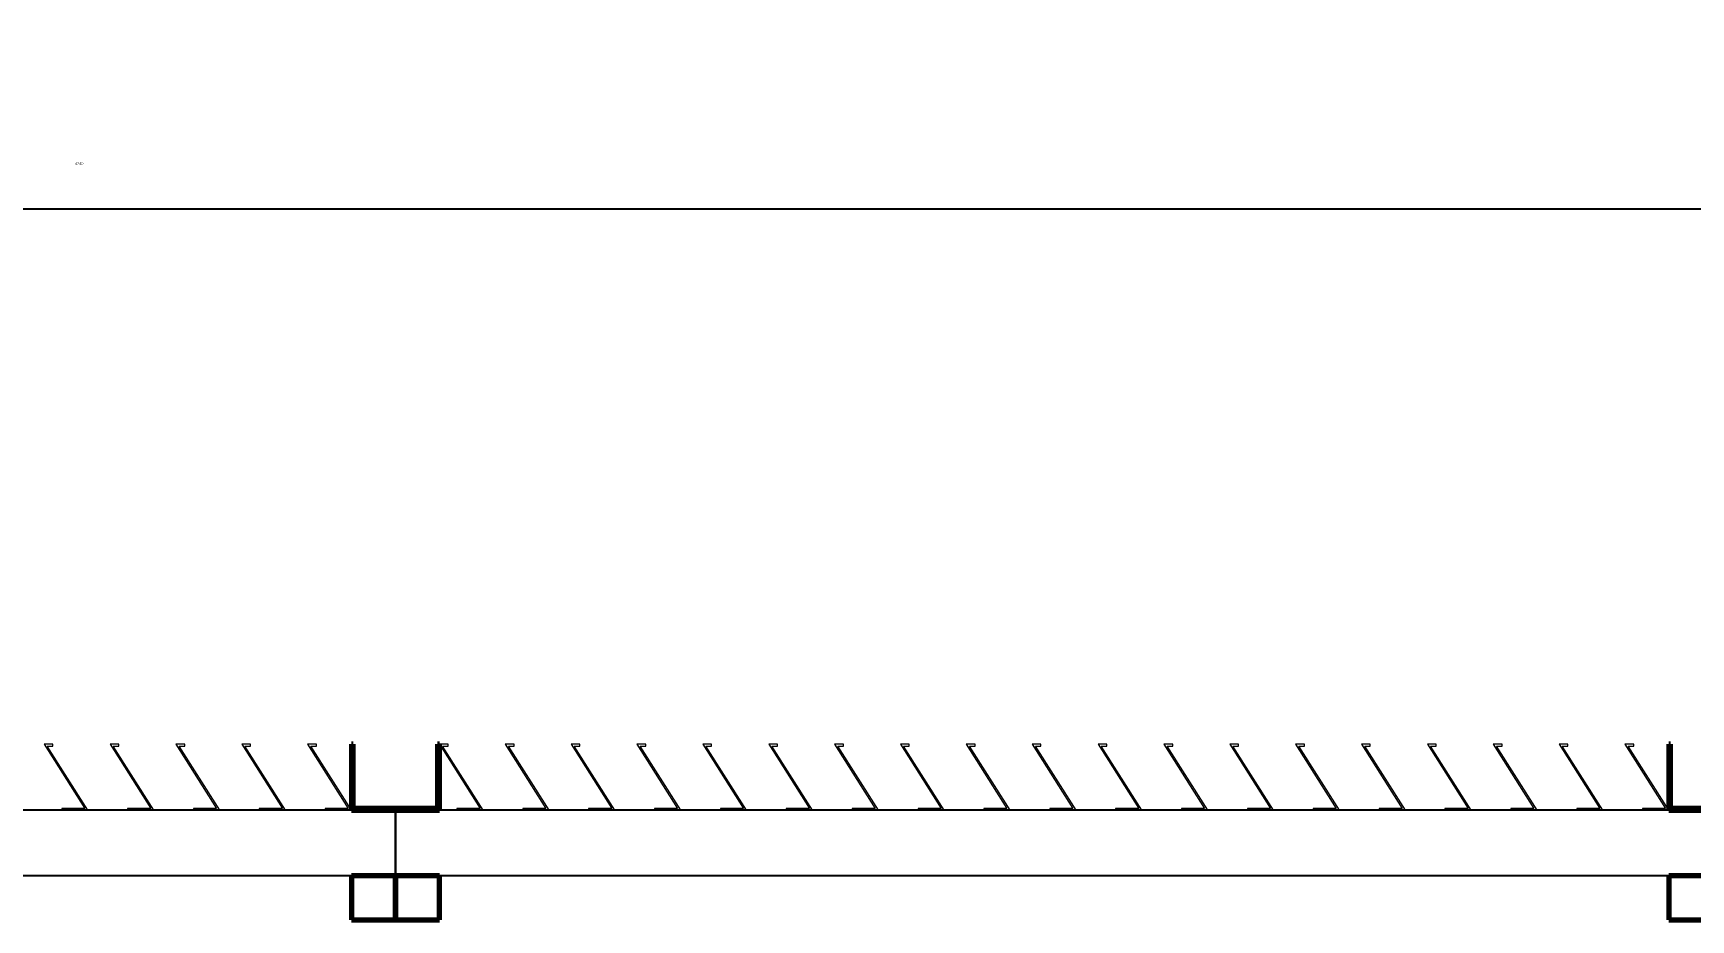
# Model space of a CAD drawing. Header units: millimetres. Extents: x -1379 to 1385823, y -4884429 to 548763.
# Drawn here: x 452601 to 454489, y -2300343 to -2299333 of the extents above; entities that cross this region are included whole.
import ezdxf

# ---------------------------------------------------------------- set-up
doc = ezdxf.new("R2010")
doc.units = ezdxf.units.MM
doc.layers.add('000 - CONCRETE_EX_LOUVERS_DEF_SUB', color=7, linetype='Continuous', plot=False)
doc.layers.add('000 - D I M', color=7, linetype='Continuous')
doc.styles.add('Arial_2', font='arial.ttf', dxfattribs={"height": 3})
doc.dimstyles.new('DPA-DIM-3_0_T-T', dxfattribs={"dimscale": 304.8, "dimtxt": 306.07782, "dimasz": 0.656168, "dimexe": 0.656168, "dimexo": 0.0625, "dimgap": 0.164042, "dimtad": 1, "dimdec": 0, "dimzin": 0, "dimdsep": 46, "dimtxsty": 'Arial_2', "dimblk1": 'OBLIQUE', "dimblk2": 'OBLIQUE', "dimsah": 1, "dimcen": 0.09, "dimdle": 0.656168, "dimclrd": 7, "dimclre": 7, "dimclrt": 7, "dimadec": 8, "dimazin": 0, "dimtfac": 1, "dimtdec": 4, "dimtix": 1, "dimtmove": 0, "dimatfit": 3, "dimfxl": 1.312336, "dimfxlon": 1, "dimtvp": 1, "dimtolj": 1, "dimtzin": 0, "dimarcsym": 2})

# ---------------------------------------------------------------- blocks, each defined once
blk = doc.blocks.new('DPA_CP_Entrance Louver Grill Vertical Z - Louver Grill Vertical Z-4595767-IV01 - LOWER ROOF LEVEL PLAN')
at = {"layer": '000 - CONCRETE_EX_LOUVERS_DEF_SUB', "color": 7, "lineweight": 70}
for p, q in [((-700, 0), (-750, 0)), ((-750, 0), (-750, -50)), ((-700, -50), (-700, 0)), ((750, 0), (700, 0)), ((700, 0), (700, -50)), ((750, -50), (750, 0)), ((-750, -50), (-700, -50)), ((700, -50), (750, -50)), ((-700, -125), (-750, -125)), ((-750, -125), (-750, -127)), ((-750, -127), (-702, -127)), ((-702, -127), (-702, -200)), ((-700, -200), (-700, -125)), ((750, -125), (700, -125)), ((700, -125), (700, -200)), ((702, -200), (702, -127)), ((702, -127), (750, -127)), ((750, -127), (750, -125)), ((-702, -200), (-700, -200)), ((700, -200), (702, -200))]:
    blk.add_line(p, q, dxfattribs=at)
at = {"layer": '000 - CONCRETE_EX_LOUVERS_DEF_SUB', "color": 7}
for p, q in [((-750, -125), (-750, -50)), ((-750, -50), (750, -50)), ((750, -50), (750, -125)), ((-750, -125), (750, -125))]:
    blk.add_line(p, q, dxfattribs=at)
blk = doc.blocks.new('GM_Louver Grill Vertical Z1 - Z Profile-V159-IV01 - LOWER ROOF LEVEL PLAN')
at = {"layer": '000 - CONCRETE_EX_LOUVERS_DEF_SUB', "color": 7, "lineweight": 9}
for p, q in [((30, 0), (0.1, 0)), ((0.1, 0), (46.4, -73)), ((30, -2), (30, 0)), ((50, -75), (3.7, -2)), ((3.7, -2), (30, -2)), ((46.4, -73), (40, -73)), ((40, -73), (40, -75)), ((40, -75), (50, -75))]:
    blk.add_line(p, q, dxfattribs=at)
blk = doc.blocks.new('GM_Louver Grill Vertical Z1 - Z Profile-V160-IV01 - LOWER ROOF LEVEL PLAN')
at = {"layer": '000 - CONCRETE_EX_LOUVERS_DEF_SUB', "lineweight": 9}
h = blk.add_hatch(dxfattribs=at)
h.set_pattern_fill('FP_29', style=0, pattern_type=2)
h.set_pattern_definition([(230, (220196.46, -2307575.5), (-728.7365, 63.75582), [76.2, -838.2]), (175, (220196.5, -2307575.5), (140.97162, -764.2276), [60.96, -670.56]), (280.451, (220135.74, -2307570.2), (-587.77, -700.46675), [64.76, -712.36]), (226.184, (220196.5, -2307778.7), (-1084.31624, 168.17096), [114.3, -1257.3]), (276.636, (220106.1, -2307764.7), (-949.6099, -989.70985), [97.14, -1068.54]), (171.184, (220196.5, -2307778.7), (-949.62055, -989.70115), [91.44, -1005.84]), (201, (220094.86, -2307727.9), (-606.45787, 409.06057), [76.2, -838.2]), (146, (220094.9, -2307727.9), (-247.20834, -736.75292), [60.96, -670.56]), (251.451, (220044.3, -2307693.8), (-853.66825, -327.68547), [64.76, -712.36]), (217.5, (220196.46, -2307575.48), (-12.354693, -338.22012), [33.528, -628.904, 33.528, -1320.292]), (217.5, (220196.46, -2307575.48), (-12.354693, -338.22012), [-695.96, -647.192, 33.528, -639.572]), (187.5, (220196.46, -2307575.48), (-267.278874, -400.722127), [33.528, -354.584, 33.528, -870.204]), (187.5, (220196.46, -2307575.48), (-267.278874, -400.722127), [-421.64, -613.664, 33.528, -223.012]), (147.5, (220423.03, -2307575.48), (-542.36333, 22.915345), [33.528, -220.472, 33.528, -1810.512]), (147.5, (220423.03, -2307575.48), (-542.36333, 22.915345), [-287.528, -758.952, 33.528, -1018.032]), (137.5, (220524.63, -2307575.5), (-592.51696, -101.70711), [33.528, -296.672, 33.528, -1239.52]), (137.5, (220524.63, -2307575.5), (-592.51696, -101.70711), [-363.728, -492.76, 33.528, -713.232])])
h.paths.add_polyline_path([(25.5, 0), (0.1, 0), (46.4, -73), (40, -73), (40, -75), (50, -75), (3.7, -2), (30, -2), (30, 0)])
at = {"layer": '000 - CONCRETE_EX_LOUVERS_DEF_SUB', "color": 7, "lineweight": 9}
for p, q in [((30, 0), (0.1, 0)), ((0.1, 0), (46.4, -73)), ((30, -2), (30, 0)), ((50, -75), (3.7, -2)), ((3.7, -2), (30, -2)), ((46.4, -73), (40, -73)), ((40, -73), (40, -75)), ((40, -75), (50, -75))]:
    blk.add_line(p, q, dxfattribs=at)
blk = doc.blocks.new('GM_Louver Grill Vertical Z1 - Z Profile-V161-IV01 - LOWER ROOF LEVEL PLAN')
at = {"layer": '000 - CONCRETE_EX_LOUVERS_DEF_SUB', "color": 7, "lineweight": 9}
for p, q in [((30, 0), (0.1, 0)), ((0.1, 0), (46.4, -73)), ((30, -2), (30, 0)), ((50, -75), (3.7, -2)), ((3.7, -2), (30, -2)), ((46.4, -73), (40, -73)), ((40, -73), (40, -75)), ((40, -75), (50, -75))]:
    blk.add_line(p, q, dxfattribs=at)
blk = doc.blocks.new('GM_Louver Grill Vertical Z1 - Z Profile-V162-IV01 - LOWER ROOF LEVEL PLAN')
at = {"layer": '000 - CONCRETE_EX_LOUVERS_DEF_SUB', "color": 7, "lineweight": 9}
for p, q in [((30, 0), (0.1, 0)), ((0.1, 0), (46.4, -73)), ((30, -2), (30, 0)), ((50, -75), (3.7, -2)), ((3.7, -2), (30, -2)), ((46.4, -73), (40, -73)), ((40, -73), (40, -75)), ((40, -75), (50, -75))]:
    blk.add_line(p, q, dxfattribs=at)
blk = doc.blocks.new('GM_Louver Grill Vertical Z1 - Z Profile-V163-IV01 - LOWER ROOF LEVEL PLAN')
at = {"layer": '000 - CONCRETE_EX_LOUVERS_DEF_SUB', "color": 7, "lineweight": 9}
for p, q in [((30, 0), (0.1, 0)), ((0.1, 0), (46.4, -73)), ((30, -2), (30, 0)), ((50, -75), (3.7, -2)), ((3.7, -2), (30, -2)), ((46.4, -73), (40, -73)), ((40, -73), (40, -75)), ((40, -75), (50, -75))]:
    blk.add_line(p, q, dxfattribs=at)
blk = doc.blocks.new('GM_Louver Grill Vertical Z1 - Z Profile-V164-IV01 - LOWER ROOF LEVEL PLAN')
at = {"layer": '000 - CONCRETE_EX_LOUVERS_DEF_SUB', "color": 7, "lineweight": 9}
for p, q in [((30, 0), (0.1, 0)), ((0.1, 0), (46.4, -73)), ((30, -2), (30, 0)), ((50, -75), (3.7, -2)), ((3.7, -2), (30, -2)), ((46.4, -73), (40, -73)), ((40, -73), (40, -75)), ((40, -75), (50, -75))]:
    blk.add_line(p, q, dxfattribs=at)
blk = doc.blocks.new('GM_Louver Grill Vertical Z1 - Z Profile-V165-IV01 - LOWER ROOF LEVEL PLAN')
at = {"layer": '000 - CONCRETE_EX_LOUVERS_DEF_SUB', "color": 7, "lineweight": 9}
for p, q in [((30, 0), (0.1, 0)), ((0.1, 0), (46.4, -73)), ((30, -2), (30, 0)), ((50, -75), (3.7, -2)), ((3.7, -2), (30, -2)), ((46.4, -73), (40, -73)), ((40, -73), (40, -75)), ((40, -75), (50, -75))]:
    blk.add_line(p, q, dxfattribs=at)
blk = doc.blocks.new('GM_Louver Grill Vertical Z1 - Z Profile-V166-IV01 - LOWER ROOF LEVEL PLAN')
at = {"layer": '000 - CONCRETE_EX_LOUVERS_DEF_SUB', "color": 7, "lineweight": 9}
for p, q in [((30, 0), (0.1, 0)), ((0.1, 0), (46.4, -73)), ((30, -2), (30, 0)), ((50, -75), (3.7, -2)), ((3.7, -2), (30, -2)), ((46.4, -73), (40, -73)), ((40, -73), (40, -75)), ((40, -75), (50, -75))]:
    blk.add_line(p, q, dxfattribs=at)
blk = doc.blocks.new('GM_Louver Grill Vertical Z1 - Z Profile-V167-IV01 - LOWER ROOF LEVEL PLAN')
at = {"layer": '000 - CONCRETE_EX_LOUVERS_DEF_SUB', "color": 7, "lineweight": 9}
for p, q in [((30, 0), (0.1, 0)), ((0.1, 0), (46.4, -73)), ((30, -2), (30, 0)), ((50, -75), (3.7, -2)), ((3.7, -2), (30, -2)), ((46.4, -73), (40, -73)), ((40, -73), (40, -75)), ((40, -75), (50, -75))]:
    blk.add_line(p, q, dxfattribs=at)
blk = doc.blocks.new('GM_Louver Grill Vertical Z1 - Z Profile-V168-IV01 - LOWER ROOF LEVEL PLAN')
at = {"layer": '000 - CONCRETE_EX_LOUVERS_DEF_SUB', "color": 7, "lineweight": 9}
for p, q in [((30, 0), (0.1, 0)), ((0.1, 0), (46.4, -73)), ((30, -2), (30, 0)), ((50, -75), (3.7, -2)), ((3.7, -2), (30, -2)), ((46.4, -73), (40, -73)), ((40, -73), (40, -75)), ((40, -75), (50, -75))]:
    blk.add_line(p, q, dxfattribs=at)
blk = doc.blocks.new('GM_Louver Grill Vertical Z1 - Z Profile-V169-IV01 - LOWER ROOF LEVEL PLAN')
at = {"layer": '000 - CONCRETE_EX_LOUVERS_DEF_SUB', "color": 7, "lineweight": 9}
for p, q in [((30, 0), (0.1, 0)), ((0.1, 0), (46.4, -73)), ((30, -2), (30, 0)), ((50, -75), (3.7, -2)), ((3.7, -2), (30, -2)), ((46.4, -73), (40, -73)), ((40, -73), (40, -75)), ((40, -75), (50, -75))]:
    blk.add_line(p, q, dxfattribs=at)
blk = doc.blocks.new('GM_Louver Grill Vertical Z1 - Z Profile-V170-IV01 - LOWER ROOF LEVEL PLAN')
at = {"layer": '000 - CONCRETE_EX_LOUVERS_DEF_SUB', "lineweight": 9}
h = blk.add_hatch(dxfattribs=at)
h.set_pattern_fill('FP_30', style=0, pattern_type=2)
h.set_pattern_definition([(230, (220946.46, -2307575.5), (-728.7365, 63.75582), [76.2, -838.2]), (175, (220946.5, -2307575.5), (140.97162, -764.2276), [60.96, -670.56]), (280.451, (220885.74, -2307570.2), (-587.77, -700.46675), [64.76, -712.36]), (226.184, (220946.5, -2307778.7), (-1084.31624, 168.17096), [114.3, -1257.3]), (276.636, (220856.1, -2307764.7), (-949.6099, -989.70985), [97.14, -1068.54]), (171.184, (220946.5, -2307778.7), (-949.62055, -989.70115), [91.44, -1005.84]), (201, (220844.86, -2307727.9), (-606.45787, 409.06057), [76.2, -838.2]), (146, (220844.9, -2307727.9), (-247.20834, -736.75292), [60.96, -670.56]), (251.451, (220794.3, -2307693.8), (-853.66825, -327.68547), [64.76, -712.36]), (217.5, (220946.46, -2307575.48), (-12.354693, -338.22012), [33.528, -628.904, 33.528, -1320.292]), (217.5, (220946.46, -2307575.48), (-12.354693, -338.22012), [-695.96, -647.192, 33.528, -639.572]), (187.5, (220946.46, -2307575.48), (-267.278874, -400.722127), [33.528, -354.584, 33.528, -870.204]), (187.5, (220946.46, -2307575.48), (-267.278874, -400.722127), [-421.64, -613.664, 33.528, -223.012]), (147.5, (221173.03, -2307575.48), (-542.36333, 22.915345), [33.528, -220.472, 33.528, -1810.512]), (147.5, (221173.03, -2307575.48), (-542.36333, 22.915345), [-287.528, -758.952, 33.528, -1018.032]), (137.5, (221274.63, -2307575.5), (-592.51696, -101.70711), [33.528, -296.672, 33.528, -1239.52]), (137.5, (221274.63, -2307575.5), (-592.51696, -101.70711), [-363.728, -492.76, 33.528, -713.232])])
h.paths.add_polyline_path([(0.1, 0), (46.4, -73), (40, -73), (40, -75), (50, -75), (3.7, -2), (30, -2), (30, 0)])
at = {"layer": '000 - CONCRETE_EX_LOUVERS_DEF_SUB', "color": 7, "lineweight": 9}
for p, q in [((30, 0), (0.1, 0)), ((0.1, 0), (46.4, -73)), ((30, -2), (30, 0)), ((50, -75), (3.7, -2)), ((3.7, -2), (30, -2)), ((46.4, -73), (40, -73)), ((40, -73), (40, -75)), ((40, -75), (50, -75))]:
    blk.add_line(p, q, dxfattribs=at)
blk = doc.blocks.new('GM_Louver Grill Vertical Z1 - Z Profile-V171-IV01 - LOWER ROOF LEVEL PLAN')
at = {"layer": '000 - CONCRETE_EX_LOUVERS_DEF_SUB', "lineweight": 9}
h = blk.add_hatch(dxfattribs=at)
h.set_pattern_fill('FP_31', style=0, pattern_type=2)
h.set_pattern_definition([(230, (221021.46, -2307575.5), (-728.7365, 63.75582), [76.2, -838.2]), (175, (221021.5, -2307575.5), (140.97162, -764.2276), [60.96, -670.56]), (280.451, (220960.74, -2307570.2), (-587.77, -700.46675), [64.76, -712.36]), (226.184, (221021.5, -2307778.7), (-1084.31624, 168.17096), [114.3, -1257.3]), (276.636, (220931.1, -2307764.7), (-949.6099, -989.70985), [97.14, -1068.54]), (171.184, (221021.5, -2307778.7), (-949.62055, -989.70115), [91.44, -1005.84]), (201, (220919.86, -2307727.9), (-606.45787, 409.06057), [76.2, -838.2]), (146, (220919.9, -2307727.9), (-247.20834, -736.75292), [60.96, -670.56]), (251.451, (220869.3, -2307693.8), (-853.66825, -327.68547), [64.76, -712.36]), (217.5, (221021.46, -2307575.48), (-12.354693, -338.22012), [33.528, -628.904, 33.528, -1320.292]), (217.5, (221021.46, -2307575.48), (-12.354693, -338.22012), [-695.96, -647.192, 33.528, -639.572]), (187.5, (221021.46, -2307575.48), (-267.278874, -400.722127), [33.528, -354.584, 33.528, -870.204]), (187.5, (221021.46, -2307575.48), (-267.278874, -400.722127), [-421.64, -613.664, 33.528, -223.012]), (147.5, (221248.03, -2307575.48), (-542.36333, 22.915345), [33.528, -220.472, 33.528, -1810.512]), (147.5, (221248.03, -2307575.48), (-542.36333, 22.915345), [-287.528, -758.952, 33.528, -1018.032]), (137.5, (221349.63, -2307575.5), (-592.51696, -101.70711), [33.528, -296.672, 33.528, -1239.52]), (137.5, (221349.63, -2307575.5), (-592.51696, -101.70711), [-363.728, -492.76, 33.528, -713.232])])
h.paths.add_polyline_path([(0.1, 0), (46.4, -73), (40, -73), (40, -75), (50, -75), (3.7, -2), (30, -2), (30, 0)])
at = {"layer": '000 - CONCRETE_EX_LOUVERS_DEF_SUB', "color": 7, "lineweight": 9}
for p, q in [((30, 0), (0.1, 0)), ((0.1, 0), (46.4, -73)), ((30, -2), (30, 0)), ((50, -75), (3.7, -2)), ((3.7, -2), (30, -2)), ((46.4, -73), (40, -73)), ((40, -73), (40, -75)), ((40, -75), (50, -75))]:
    blk.add_line(p, q, dxfattribs=at)
blk = doc.blocks.new('GM_Louver Grill Vertical Z1 - Z Profile-V172-IV01 - LOWER ROOF LEVEL PLAN')
at = {"layer": '000 - CONCRETE_EX_LOUVERS_DEF_SUB', "color": 7, "lineweight": 9}
for p, q in [((30, 0), (0.1, 0)), ((0.1, 0), (46.4, -73)), ((30, -2), (30, 0)), ((50, -75), (3.7, -2)), ((3.7, -2), (30, -2)), ((46.4, -73), (40, -73)), ((40, -73), (40, -75)), ((40, -75), (50, -75))]:
    blk.add_line(p, q, dxfattribs=at)
blk = doc.blocks.new('GM_Louver Grill Vertical Z1 - Z Profile-V173-IV01 - LOWER ROOF LEVEL PLAN')
at = {"layer": '000 - CONCRETE_EX_LOUVERS_DEF_SUB', "color": 7, "lineweight": 9}
for p, q in [((30, 0), (0.1, 0)), ((0.1, 0), (46.4, -73)), ((30, -2), (30, 0)), ((50, -75), (3.7, -2)), ((3.7, -2), (30, -2)), ((46.4, -73), (40, -73)), ((40, -73), (40, -75)), ((40, -75), (50, -75))]:
    blk.add_line(p, q, dxfattribs=at)
blk = doc.blocks.new('GM_Louver Grill Vertical Z1 - Z Profile-V174-IV01 - LOWER ROOF LEVEL PLAN')
at = {"layer": '000 - CONCRETE_EX_LOUVERS_DEF_SUB', "color": 7, "lineweight": 9}
for p, q in [((30, 0), (0.1, 0)), ((0.1, 0), (46.4, -73)), ((30, -2), (30, 0)), ((50, -75), (3.7, -2)), ((3.7, -2), (30, -2)), ((46.4, -73), (40, -73)), ((40, -73), (40, -75)), ((40, -75), (50, -75))]:
    blk.add_line(p, q, dxfattribs=at)
blk = doc.blocks.new('GM_Louver Grill Vertical Z1 - Z Profile-V175-IV01 - LOWER ROOF LEVEL PLAN')
at = {"layer": '000 - CONCRETE_EX_LOUVERS_DEF_SUB', "color": 7, "lineweight": 9}
for p, q in [((30, 0), (0.1, 0)), ((0.1, 0), (46.4, -73)), ((30, -2), (30, 0)), ((50, -75), (3.7, -2)), ((3.7, -2), (30, -2)), ((46.4, -73), (40, -73)), ((40, -73), (40, -75)), ((40, -75), (50, -75))]:
    blk.add_line(p, q, dxfattribs=at)
blk = doc.blocks.new('GM_Louver Grill Vertical Z1 - Z Profile-V176-IV01 - LOWER ROOF LEVEL PLAN')
at = {"layer": '000 - CONCRETE_EX_LOUVERS_DEF_SUB', "color": 7, "lineweight": 9}
for p, q in [((30, 0), (0.1, 0)), ((0.1, 0), (46.4, -73)), ((30, -2), (30, 0)), ((50, -75), (3.7, -2)), ((3.7, -2), (30, -2)), ((46.4, -73), (40, -73)), ((40, -73), (40, -75)), ((40, -75), (50, -75))]:
    blk.add_line(p, q, dxfattribs=at)
blk = doc.blocks.new('GM_Louver Grill Vertical Z1 - Z Profile-V177-IV01 - LOWER ROOF LEVEL PLAN')
at = {"layer": '000 - CONCRETE_EX_LOUVERS_DEF_SUB', "color": 7, "lineweight": 9}
for p, q in [((30, 0), (0.1, 0)), ((0.1, 0), (46.4, -73)), ((30, -2), (30, 0)), ((50, -75), (3.7, -2)), ((3.7, -2), (30, -2)), ((46.4, -73), (40, -73)), ((40, -73), (40, -75)), ((40, -75), (50, -75))]:
    blk.add_line(p, q, dxfattribs=at)
blk = doc.blocks.new('GM_Louver Grill Vertical Z1 - Z Profile-V191-IV01 - LOWER ROOF LEVEL PLAN')
at = {"layer": '000 - CONCRETE_EX_LOUVERS_DEF_SUB', "color": 7, "lineweight": 9}
for p, q in [((30, 0), (0.1, 0)), ((0.1, 0), (46.4, -73)), ((30, -2), (30, 0)), ((50, -75), (3.7, -2)), ((3.7, -2), (30, -2)), ((46.4, -73), (40, -73)), ((40, -73), (40, -75)), ((40, -75), (50, -75))]:
    blk.add_line(p, q, dxfattribs=at)
blk = doc.blocks.new('GM_Louver Grill Vertical Z1 - Z Profile-V192-IV01 - LOWER ROOF LEVEL PLAN')
at = {"layer": '000 - CONCRETE_EX_LOUVERS_DEF_SUB', "color": 7, "lineweight": 9}
for p, q in [((30, 0), (0.1, 0)), ((0.1, 0), (46.4, -73)), ((30, -2), (30, 0)), ((50, -75), (3.7, -2)), ((3.7, -2), (30, -2)), ((46.4, -73), (40, -73)), ((40, -73), (40, -75)), ((40, -75), (50, -75))]:
    blk.add_line(p, q, dxfattribs=at)
blk = doc.blocks.new('GM_Louver Grill Vertical Z1 - Z Profile-V193-IV01 - LOWER ROOF LEVEL PLAN')
at = {"layer": '000 - CONCRETE_EX_LOUVERS_DEF_SUB', "color": 7, "lineweight": 9}
for p, q in [((30, 0), (0.1, 0)), ((0.1, 0), (46.4, -73)), ((30, -2), (30, 0)), ((50, -75), (3.7, -2)), ((3.7, -2), (30, -2)), ((46.4, -73), (40, -73)), ((40, -73), (40, -75)), ((40, -75), (50, -75))]:
    blk.add_line(p, q, dxfattribs=at)
blk = doc.blocks.new('GM_Louver Grill Vertical Z1 - Z Profile-V194-IV01 - LOWER ROOF LEVEL PLAN')
at = {"layer": '000 - CONCRETE_EX_LOUVERS_DEF_SUB', "color": 7, "lineweight": 9}
for p, q in [((30, 0), (0.1, 0)), ((0.1, 0), (46.4, -73)), ((30, -2), (30, 0)), ((50, -75), (3.7, -2)), ((3.7, -2), (30, -2)), ((46.4, -73), (40, -73)), ((40, -73), (40, -75)), ((40, -75), (50, -75))]:
    blk.add_line(p, q, dxfattribs=at)
blk = doc.blocks.new('GM_Louver Grill Vertical Z1 - Z Profile-V196-IV01 - LOWER ROOF LEVEL PLAN')
at = {"layer": '000 - CONCRETE_EX_LOUVERS_DEF_SUB', "color": 7, "lineweight": 9}
for p, q in [((30, 0), (0.1, 0)), ((0.1, 0), (46.4, -73)), ((30, -2), (30, 0)), ((50, -75), (3.7, -2)), ((3.7, -2), (30, -2)), ((46.4, -73), (40, -73)), ((40, -73), (40, -75)), ((40, -75), (50, -75))]:
    blk.add_line(p, q, dxfattribs=at)
blk = doc.blocks.new('_Oblique')
at = {"color": 7, "linetype": 'ByBlock', "lineweight": -2}
blk.add_line((-0.5, -0.5), (0.5, 0.5), dxfattribs=at)
blk = doc.blocks.new('*D855')
at = {"layer": '000 - D I M', "color": 7, "lineweight": -2, "transparency": 16777216}
for p, q in [((450533.8, -2299913.6), (450533.8, -2299332.7)), ((454773.8, -2299913.6), (454773.8, -2299332.7)), ((450333.8, -2299532.7), (454973.8, -2299532.7))]:
    blk.add_line(p, q, dxfattribs=at)
at = {"layer": 'Defpoints', "color": 7, "transparency": 16777216}
for p in [(454773.8, -2299532.7), (450533.8, -2299932.7), (454773.8, -2299932.7)]:
    blk.add_point(p, dxfattribs=at)
at = {"layer": '000 - D I M', "color": 7, "lineweight": -2, "transparency": 16777216, "xscale": 200, "yscale": 200, "zscale": 200, "rotation": 180}
blk.add_blockref('_Oblique', (450533.8, -2299532.7), dxfattribs=at)
at = {"layer": '000 - D I M', "color": 7, "lineweight": -2, "transparency": 16777216, "xscale": 200, "yscale": 200, "zscale": 200}
blk.add_blockref('_Oblique', (454773.8, -2299532.7), dxfattribs=at)
at = {"layer": '000 - D I M', "color": 7, "transparency": 16777216, "insert": (452653.8, -2299481.2), "char_height": 3, "width": 1107.531, "attachment_point": 5, "style": 'Arial_2'}
blk.add_mtext('\\A1;4240', dxfattribs=at)

msp = doc.modelspace()

# ---------------------------------------------------------------- block references
at = {"layer": '000 - CONCRETE_EX_LOUVERS_DEF_SUB', "color": 7, "rotation": 180}
for p in [(452263.8, -2300342.7), (453763.8, -2300342.7)]:
    msp.add_blockref('DPA_CP_Entrance Louver Grill Vertical Z - Louver Grill Vertical Z-4595767-IV01 - LOWER ROOF LEVEL PLAN', p, dxfattribs=at)
at = {"layer": '000 - CONCRETE_EX_LOUVERS_DEF_SUB', "color": 7, "lineweight": 9, "rotation": 180}
for name, p in [('GM_Louver Grill Vertical Z1 - Z Profile-V191-IV01 - LOWER ROOF LEVEL PLAN', (452663.8, -2300217.7)), ('GM_Louver Grill Vertical Z1 - Z Profile-V192-IV01 - LOWER ROOF LEVEL PLAN', (452738.8, -2300217.7)), ('GM_Louver Grill Vertical Z1 - Z Profile-V193-IV01 - LOWER ROOF LEVEL PLAN', (452813.8, -2300217.7)), ('GM_Louver Grill Vertical Z1 - Z Profile-V194-IV01 - LOWER ROOF LEVEL PLAN', (452888.8, -2300217.7)), ('GM_Louver Grill Vertical Z1 - Z Profile-V196-IV01 - LOWER ROOF LEVEL PLAN', (452963.8, -2300217.7)), ('GM_Louver Grill Vertical Z1 - Z Profile-V176-IV01 - LOWER ROOF LEVEL PLAN', (453113.8, -2300217.7)), ('GM_Louver Grill Vertical Z1 - Z Profile-V159-IV01 - LOWER ROOF LEVEL PLAN', (453188.8, -2300217.7)), ('GM_Louver Grill Vertical Z1 - Z Profile-V160-IV01 - LOWER ROOF LEVEL PLAN', (453263.8, -2300217.7)), ('GM_Louver Grill Vertical Z1 - Z Profile-V161-IV01 - LOWER ROOF LEVEL PLAN', (453338.8, -2300217.7)), ('GM_Louver Grill Vertical Z1 - Z Profile-V162-IV01 - LOWER ROOF LEVEL PLAN', (453413.8, -2300217.7)), ('GM_Louver Grill Vertical Z1 - Z Profile-V163-IV01 - LOWER ROOF LEVEL PLAN', (453488.8, -2300217.7)), ('GM_Louver Grill Vertical Z1 - Z Profile-V164-IV01 - LOWER ROOF LEVEL PLAN', (453563.8, -2300217.7)), ('GM_Louver Grill Vertical Z1 - Z Profile-V165-IV01 - LOWER ROOF LEVEL PLAN', (453638.8, -2300217.7)), ('GM_Louver Grill Vertical Z1 - Z Profile-V166-IV01 - LOWER ROOF LEVEL PLAN', (453713.8, -2300217.7)), ('GM_Louver Grill Vertical Z1 - Z Profile-V167-IV01 - LOWER ROOF LEVEL PLAN', (453788.8, -2300217.7)), ('GM_Louver Grill Vertical Z1 - Z Profile-V168-IV01 - LOWER ROOF LEVEL PLAN', (453863.8, -2300217.7)), ('GM_Louver Grill Vertical Z1 - Z Profile-V169-IV01 - LOWER ROOF LEVEL PLAN', (453938.8, -2300217.7)), ('GM_Louver Grill Vertical Z1 - Z Profile-V170-IV01 - LOWER ROOF LEVEL PLAN', (454013.8, -2300217.7)), ('GM_Louver Grill Vertical Z1 - Z Profile-V171-IV01 - LOWER ROOF LEVEL PLAN', (454088.8, -2300217.7)), ('GM_Louver Grill Vertical Z1 - Z Profile-V172-IV01 - LOWER ROOF LEVEL PLAN', (454163.8, -2300217.7)), ('GM_Louver Grill Vertical Z1 - Z Profile-V173-IV01 - LOWER ROOF LEVEL PLAN', (454238.8, -2300217.7)), ('GM_Louver Grill Vertical Z1 - Z Profile-V174-IV01 - LOWER ROOF LEVEL PLAN', (454313.8, -2300217.7)), ('GM_Louver Grill Vertical Z1 - Z Profile-V175-IV01 - LOWER ROOF LEVEL PLAN', (454388.8, -2300217.7)), ('GM_Louver Grill Vertical Z1 - Z Profile-V177-IV01 - LOWER ROOF LEVEL PLAN', (454463.8, -2300217.7))]:
    msp.add_blockref(name, p, dxfattribs=at)

# ---------------------------------------------------------------- dimensions: what is measured, and where the dimension line sits
at = {"layer": '000 - D I M', "color": 7}
dim = msp.add_linear_dim(base=(454773.8, -2299532.7), p1=(450533.8, -2299932.7), p2=(454773.8, -2299932.7), dimstyle='DPA-DIM-3_0_T-T', override={"dimpost": '<>', "dimclrd": 7, "dimclre": 7, "dimclrt": 7, "dimfxl": 4240}, dxfattribs=at)
dim.commit()
dim.dimension.update_dxf_attribs({"geometry": '*D855', "text_midpoint": (452653.8, -2299481.2)})

doc.saveas('drawing.dxf')
